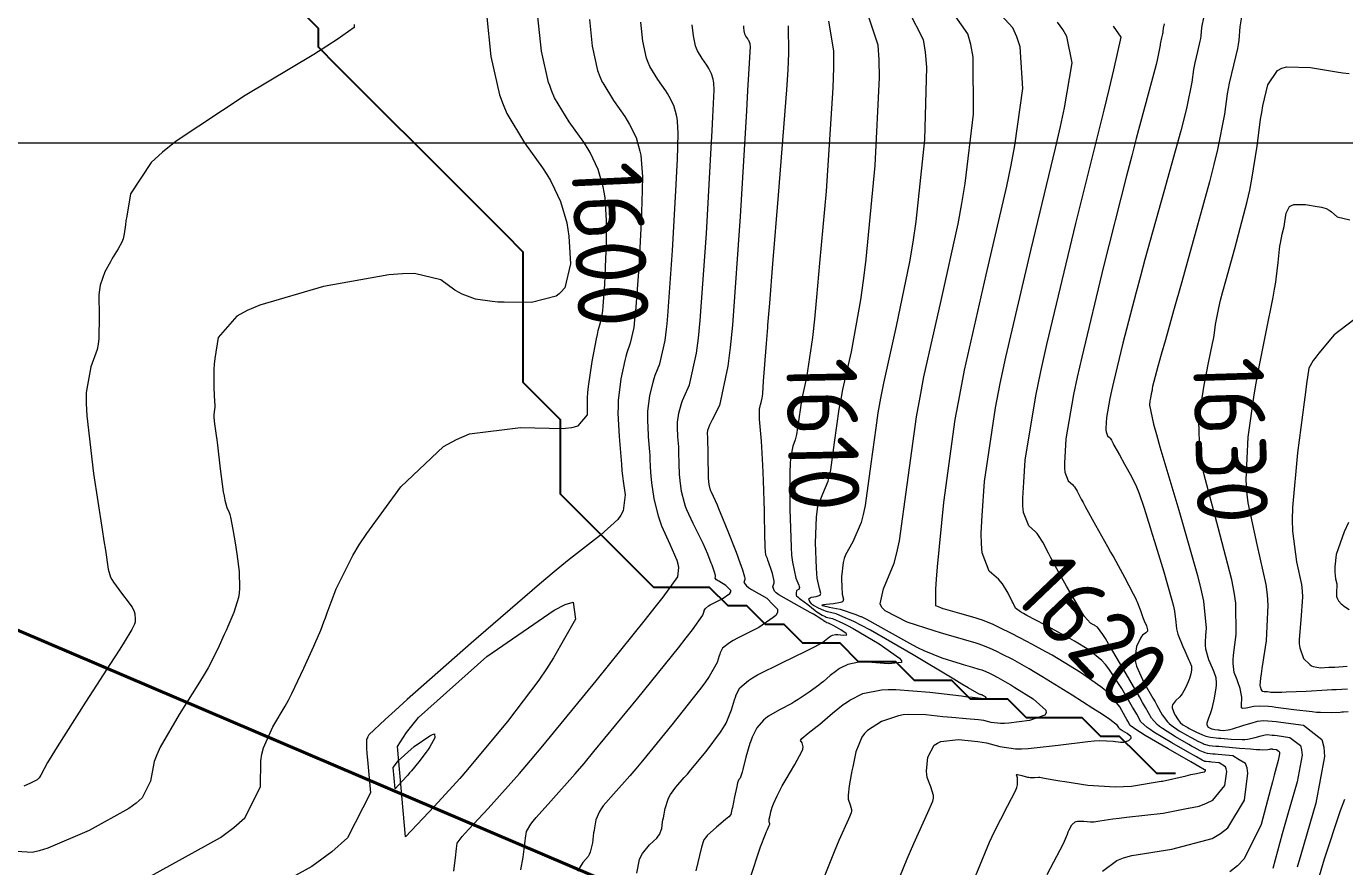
# Model space of a CAD drawing. Header units: millimetres. Extents: x 837475 to 838477, y 1189012 to 1191015.
# Drawn here: x 837680.4 to 837751.1, y 1190375 to 1190420.1 of the extents above; entities that cross this region are included whole.
import ezdxf

# ---------------------------------------------------------------- set-up
doc = ezdxf.new("R2010")
doc.units = ezdxf.units.MM
doc.header["$LTSCALE"] = 0.3
for name, color, linetype, lineweight in [('COORD', 253, 'Continuous', 20), ('CORREDORVIA', 94, 'Continuous', 40), ('DRENAJE', 5, 'Continuous', 25)]:
    doc.layers.add(name, color=color, linetype=linetype, lineweight=lineweight)
doc.layers.add('COTAS 10', color=7, linetype='Continuous', lineweight=9, true_color=0x6e3e2d)
doc.layers.add('COTAS INT', color=7, linetype='Continuous', lineweight=5, true_color=0x9fa19f)
doc.styles.get("Standard").update_dxf_attribs({"font": 'isocp2.shx', "bigfont": '@extfont2.shx'})

msp = doc.modelspace()

# ---------------------------------------------------------------- linework, layer by layer
at = {"layer": 'COORD'}
msp.add_line((837476.514, 1190413.872), (838476.514, 1190413.872), dxfattribs=at)
at = {"layer": 'CORREDORVIA'}
msp.add_lwpolyline([(837918.48, 1189883.493), (837925.042, 1189453.383), (837902.497, 1189217.712), (837593.191, 1189234.399), (837666.017, 1189670.117), (837623.316, 1189818.024), (837548.503, 1190011.455), (837506.88, 1190461.595), (837936.282, 1190278.252), (837938.054, 1190355.403), (837933.054, 1190517.446), (837913.685, 1190646.739), (837916.913, 1190801.892), (837910.676, 1191000.965), (838213.029, 1190992.912), (838237.174, 1190821.339), (838237.001, 1190602.875), (838240.031, 1190437.198), (838238.102, 1190145.726), (838184.199, 1189898.277), (837758.842, 1190109.914), (837918.48, 1189883.493)], dxfattribs=at)
at = {"layer": 'COTAS 10'}
for points in [[(837710.59, 1190420.5), (837710.737, 1190419.067), (837711.034, 1190417.768), (837711.151, 1190417.443), (837711.282, 1190417.133), (837711.308, 1190417.09), (837711.88, 1190416.141), (837712.489, 1190415.293), (837712.627, 1190415.075), (837712.752, 1190414.864), (837713.094, 1190414.162), (837713.303, 1190413.439), (837713.343, 1190413.215), (837713.376, 1190412.98), (837713.433, 1190412.048), (837713.408, 1190410.694), (837713.39, 1190410.194), (837713.366, 1190409.639), (837713.236, 1190407.183), (837713.067, 1190404.851), (837713.019, 1190404.374), (837712.97, 1190403.971), (837712.786, 1190403.127), (837712.594, 1190402.611), (837712.54, 1190402.415), (837712.486, 1190402.197), (837712.284, 1190401.215), (837712.144, 1190400.051), (837712.128, 1190399.717), (837712.122, 1190399.378), (837712.181, 1190398.111), (837712.28, 1190397.04), (837712.299, 1190396.824), (837712.314, 1190396.642), (837712.339, 1190396.278), (837712.367, 1190395.997), (837712.385, 1190395.868), (837712.407, 1190395.717), (837712.519, 1190394.986), (837712.402, 1190394.123), (837712.278, 1190393.888), (837712.114, 1190393.655), (837711.195, 1190392.83), (837709.414, 1190391.444), (837708.708, 1190390.858), (837707.909, 1190390.184), (837704.256, 1190387.021), (837700.823, 1190383.994), (837700.163, 1190383.407), (837699.63, 1190382.928), (837698.756, 1190382.106), (837698.707, 1190382.001), (837698.694, 1190381.974), (837698.68, 1190381.949), (837698.633, 1190381.87), (837698.637, 1190381.385), (837698.656, 1190381.105), (837698.683, 1190380.762), (837698.845, 1190378.994), (837697.62, 1190376.58), (837696.773, 1190375.829), (837695.706, 1190375.042), (837690.018, 1190371.901)], [(837723.422, 1190420.41), (837723.684, 1190418.815), (837723.685, 1190417.923), (837723.655, 1190416.835), (837723.289, 1190411.281), (837722.946, 1190407.426), (837722.782, 1190405.593), (837722.663, 1190404.421), (837722.554, 1190403.425), (837722.241, 1190401.281), (837722.021, 1190400.311), (837721.972, 1190400.055), (837721.928, 1190399.803), (837721.808, 1190398.939), (837721.708, 1190398.228), (837721.675, 1190398.075), (837721.641, 1190397.94), (837721.499, 1190397.606), (837721.38, 1190396.958), (837721.361, 1190396.625), (837721.346, 1190396.225), (837721.34, 1190394.222), (837721.41, 1190392.171), (837721.443, 1190391.74), (837721.482, 1190391.367), (837721.672, 1190390.517), (837721.834, 1190390.142), (837721.855, 1190390.069), (837721.866, 1190390.01), (837721.821, 1190389.911), (837721.732, 1190389.877), (837721.716, 1190389.86), (837721.703, 1190389.839), (837721.686, 1190389.734), (837721.691, 1190389.631), (837721.693, 1190389.611), (837721.694, 1190389.595), (837721.697, 1190389.568), (837721.791, 1190389.493), (837721.85, 1190389.447), (837721.923, 1190389.39), (837722.304, 1190389.093), (837722.711, 1190388.78), (837722.8, 1190388.714), (837722.879, 1190388.657), (837723.08, 1190388.522), (837723.245, 1190388.448), (837723.304, 1190388.429), (837723.365, 1190388.41), (837723.63, 1190388.347), (837724.196, 1190388.103), (837724.448, 1190387.97), (837724.742, 1190387.809), (837726.146, 1190386.993), (837727.239, 1190386.22), (837727.337, 1190386.086), (837727.345, 1190385.987), (837726.635, 1190385.919), (837725.515, 1190386.01), (837725.265, 1190386.012), (837725.041, 1190386.003), (837724.451, 1190385.884), (837724.051, 1190385.679), (837723.948, 1190385.615), (837723.848, 1190385.548), (837723.513, 1190385.282), (837723.149, 1190384.971), (837723.03, 1190384.877), (837722.904, 1190384.778), (837722.384, 1190384.39), (837721.793, 1190383.994), (837721.622, 1190383.891), (837721.448, 1190383.791), (837720.791, 1190383.452), (837720.194, 1190383.109), (837720.056, 1190383.006), (837719.931, 1190382.9), (837719.582, 1190382.489), (837719.328, 1190381.982), (837719.263, 1190381.816), (837719.201, 1190381.638), (837718.993, 1190380.902), (837718.828, 1190380.239), (837718.792, 1190380.106), (837718.76, 1190379.996), (837718.68, 1190379.786), (837718.634, 1190379.73), (837718.624, 1190379.717), (837718.614, 1190379.706), (837718.589, 1190379.677), (837718.545, 1190379.526), (837718.524, 1190379.438), (837718.5, 1190379.33), (837718.38, 1190378.773), (837718.263, 1190378.211), (837718.24, 1190378.1), (837718.222, 1190378.008), (837718.189, 1190377.836), (837718.066, 1190377.704), (837717.991, 1190377.637), (837717.897, 1190377.557), (837717.409, 1190377.156), (837716.916, 1190376.695), (837716.82, 1190376.577), (837716.741, 1190376.463), (837716.6, 1190376.084), (837716.302, 1190374.808)], [(837735.157, 1190374.614), (837736.026, 1190376.274), (837736.237, 1190376.782), (837736.287, 1190376.897), (837736.334, 1190377), (837736.478, 1190377.279), (837736.649, 1190377.432), (837736.714, 1190377.457), (837736.787, 1190377.474), (837737.113, 1190377.47), (837737.473, 1190377.44), (837737.568, 1190377.44), (837737.66, 1190377.444), (837737.973, 1190377.488), (837738.676, 1190377.592), (837739.013, 1190377.634), (837739.413, 1190377.681), (837741.371, 1190377.897), (837742.728, 1190378.164), (837742.729, 1190378.164), (837743.318, 1190378.279), (837743.71, 1190378.431), (837744.039, 1190378.602), (837744.693, 1190379.387), (837744.79, 1190380.13), (837744.766, 1190380.275), (837744.721, 1190380.394), (837744.378, 1190380.606), (837743.976, 1190380.64), (837743.894, 1190380.648), (837743.825, 1190380.654), (837743.683, 1190380.667), (837743.616, 1190380.683), (837743.595, 1190380.691), (837743.572, 1190380.7), (837743.477, 1190380.744), (837743.164, 1190380.919), (837743.003, 1190381.01), (837742.809, 1190381.12), (837741.841, 1190381.673), (837740.87, 1190382.257), (837740.675, 1190382.386), (837740.511, 1190382.502), (837740.186, 1190382.804), (837739.957, 1190383.208), (837739.854, 1190383.388), (837739.733, 1190383.597), (837739.157, 1190384.598), (837738.468, 1190385.643), (837738.277, 1190385.879), (837738.087, 1190386.093), (837737.398, 1190386.673), (837736.615, 1190387.138), (837736.364, 1190387.28), (837736.1, 1190387.426), (837735.023, 1190388.001), (837734.07, 1190388.51), (837733.884, 1190388.617), (837733.73, 1190388.707), (837733.455, 1190388.909), (837733.361, 1190389.092), (837733.322, 1190389.172), (837733.278, 1190389.265), (837733.069, 1190389.704), (837732.764, 1190390.203), (837732.658, 1190390.333), (837732.542, 1190390.461), (837732.048, 1190390.893), (837731.671, 1190391.881), (837731.629, 1190392.359), (837731.615, 1190392.925), (837731.675, 1190393.878), (837731.789, 1190395.708), (837732.387, 1190399.664), (837732.639, 1190400.969), (837732.929, 1190402.366), (837734.288, 1190408.168), (837735.601, 1190413.593), (837735.862, 1190414.752), (837736.079, 1190415.762), (837736.489, 1190418.168), (837736.208, 1190419.582), (837735.988, 1190419.967), (837735.708, 1190420.348)], [(837751.297, 1190383.337), (837751.057, 1190383.324), (837750.968, 1190383.319), (837750.869, 1190383.313), (837750.432, 1190383.29), (837749.814, 1190383.298), (837749.6, 1190383.313), (837749.369, 1190383.334), (837748.382, 1190383.455), (837747.429, 1190383.579), (837747.219, 1190383.602), (837747.032, 1190383.62), (837746.552, 1190383.644), (837746.241, 1190383.621), (837746.161, 1190383.61), (837746.083, 1190383.596), (837745.824, 1190383.529), (837745.64, 1190383.514), (837745.61, 1190383.533), (837745.588, 1190383.562), (837745.583, 1190383.752), (837745.604, 1190384.035), (837745.597, 1190384.123), (837745.586, 1190384.215), (837745.504, 1190384.584), (837745.386, 1190384.957), (837745.352, 1190385.053), (837745.319, 1190385.145), (837745.195, 1190385.448), (837745.134, 1190385.932), (837745.14, 1190386.137), (837745.157, 1190386.374), (837745.3, 1190387.487), (837745.277, 1190389.169), (837745.188, 1190389.765), (837745.065, 1190390.417), (837744.323, 1190393.239), (837743.572, 1190396.053), (837743.442, 1190396.7), (837743.347, 1190397.29), (837743.286, 1190398.941), (837743.466, 1190400.198), (837743.522, 1190400.539), (837743.581, 1190400.876), (837743.818, 1190402.07), (837744.029, 1190403.1), (837744.071, 1190403.333), (837744.107, 1190403.545), (837744.181, 1190404.126), (837744.358, 1190405.017), (837744.459, 1190405.425), (837744.583, 1190405.902), (837744.742, 1190406.479), (837745.218, 1190408.209), (837745.879, 1190410.731), (837746.019, 1190411.346), (837746.14, 1190411.923), (837746.422, 1190413.704), (837746.606, 1190415.145), (837746.665, 1190415.509), (837746.728, 1190415.857), (837746.986, 1190416.986), (837747.509, 1190417.756), (837747.74, 1190417.877), (837748.007, 1190417.959), (837749.281, 1190417.923), (837750.68, 1190417.681), (837751.026, 1190417.634), (837751.355, 1190417.594)], [(837700.718, 1190376.623), (837700.295, 1190381.481), (837700.779, 1190382.231), (837701.424, 1190383.028), (837705.097, 1190386.308), (837708.699, 1190388.8), (837709.3, 1190389.101), (837709.728, 1190389.234), (837709.84, 1190388.308), (837708.668, 1190386.236), (837708.286, 1190385.645), (837707.879, 1190385.048), (837706.202, 1190382.83), (837704.482, 1190380.755), (837704.048, 1190380.247), (837703.632, 1190379.768), (837702.285, 1190378.281), (837700.718, 1190376.623)], [(837749.268, 1190372.844), (837750.039, 1190375.448), (837750.898, 1190378.053), (837751.126, 1190378.649)]]:
    msp.add_lwpolyline(points, dxfattribs=at)
at = {"layer": 'COTAS INT'}
for points in [[(837727.249, 1190374.491), (837727.649, 1190375.458), (837727.993, 1190376.271), (837728.759, 1190377.933), (837729.023, 1190378.55), (837729.05, 1190378.704), (837729.056, 1190378.851), (837728.913, 1190379.319), (837728.722, 1190379.818), (837728.698, 1190379.983), (837728.687, 1190380.16), (837728.755, 1190380.9), (837729.099, 1190381.543), (837729.262, 1190381.659), (837729.455, 1190381.749), (837730.396, 1190381.851), (837731.426, 1190381.749), (837731.674, 1190381.711), (837731.906, 1190381.669), (837732.61, 1190381.479), (837733.456, 1190381.357), (837733.778, 1190381.358), (837734.137, 1190381.374), (837735.752, 1190381.554), (837737.335, 1190381.756), (837737.675, 1190381.785), (837737.972, 1190381.803), (837738.69, 1190381.772), (837739.087, 1190381.71), (837739.182, 1190381.71), (837739.271, 1190381.716), (837739.323, 1190381.732), (837739.538, 1190381.796), (837739.659, 1190381.931), (837739.657, 1190381.972), (837739.638, 1190382.014), (837739.441, 1190382.176), (837739.197, 1190382.319), (837739.149, 1190382.348), (837739.11, 1190382.373), (837739.042, 1190382.424), (837739.018, 1190382.465), (837739.007, 1190382.484), (837738.995, 1190382.505), (837738.935, 1190382.609), (837738.517, 1190382.934), (837738.278, 1190383.095), (837737.986, 1190383.288), (837737.61, 1190383.527), (837736.487, 1190384.24), (837734.875, 1190385.235), (837734.512, 1190385.453), (837734.185, 1190385.647), (837733.304, 1190386.144), (837732.721, 1190386.443), (837732.451, 1190386.578), (837732.059, 1190386.764), (837731.645, 1190386.925), (837731.501, 1190386.973), (837731.344, 1190387.023), (837730.669, 1190387.215), (837729.742, 1190387.483), (837729.427, 1190387.581), (837729.085, 1190387.688), (837727.637, 1190388.159), (837726.461, 1190388.758), (837726.29, 1190388.946), (837726.186, 1190389.143), (837726.373, 1190389.936), (837726.947, 1190391.312), (837727.089, 1190391.877), (837727.222, 1190392.522), (837727.641, 1190395.514), (837728.145, 1190399.17), (837728.333, 1190400.232), (837728.542, 1190401.316), (837729.469, 1190405.413), (837730.383, 1190409.526), (837730.583, 1190410.62), (837730.76, 1190411.694), (837731.209, 1190415.413), (837731.187, 1190418.483), (837731.067, 1190419.149), (837730.898, 1190419.735), (837729.878, 1190421.183)], [(837730.677, 1190373), (837731.804, 1190375.74), (837732.068, 1190376.346), (837732.312, 1190376.885), (837733.019, 1190378.28), (837733.45, 1190379.098), (837733.52, 1190379.273), (837733.568, 1190379.426), (837733.563, 1190379.795), (837733.509, 1190379.952), (837733.527, 1190379.971), (837733.559, 1190379.981), (837733.791, 1190379.929), (837734.093, 1190379.84), (837734.168, 1190379.825), (837734.24, 1190379.816), (837734.47, 1190379.817), (837734.692, 1190379.828), (837734.759, 1190379.825), (837734.828, 1190379.818), (837735.096, 1190379.769), (837735.611, 1190379.672), (837735.835, 1190379.635), (837736.095, 1190379.594), (837737.33, 1190379.41), (837738.828, 1190379.312), (837739.253, 1190379.325), (837739.683, 1190379.356), (837741.277, 1190379.612), (837741.334, 1190379.625), (837742.605, 1190379.912), (837742.868, 1190379.97), (837743.085, 1190380.018), (837743.494, 1190380.1), (837743.587, 1190380.118), (837743.605, 1190380.125), (837743.621, 1190380.133), (837743.652, 1190380.171), (837743.657, 1190380.206), (837743.656, 1190380.213), (837743.653, 1190380.219), (837743.637, 1190380.229), (837743.618, 1190380.23), (837743.614, 1190380.231), (837743.611, 1190380.231), (837743.604, 1190380.232), (837743.601, 1190380.233), (837743.599, 1190380.233), (837743.594, 1190380.235), (837743.292, 1190380.408), (837742.869, 1190380.65), (837741.642, 1190381.352), (837740.404, 1190382.076), (837740.162, 1190382.224), (837739.964, 1190382.349), (837739.614, 1190382.614), (837739.487, 1190382.837), (837739.43, 1190382.936), (837739.364, 1190383.051), (837739.046, 1190383.604), (837738.492, 1190384.288), (837738.278, 1190384.487), (837738.036, 1190384.69), (837736.942, 1190385.457), (837735.736, 1190386.191), (837735.423, 1190386.375), (837735.12, 1190386.549), (837734.3, 1190386.997), (837734.102, 1190387.104), (837733.237, 1190387.548), (837733.03, 1190387.652), (837732.836, 1190387.748), (837732.256, 1190388.024), (837731.686, 1190388.251), (837731.499, 1190388.315), (837731.299, 1190388.38), (837730.473, 1190388.618), (837729.722, 1190388.829), (837729.569, 1190388.876), (837729.44, 1190388.919), (837729.175, 1190389.031), (837729.175, 1190389.929), (837729.213, 1190390.467), (837729.268, 1190391.129), (837729.606, 1190394.567), (837730.226, 1190399.03), (837730.459, 1190400.339), (837730.718, 1190401.681), (837731.878, 1190406.791), (837732.992, 1190411.56), (837733.222, 1190412.686), (837733.419, 1190413.728), (837733.849, 1190416.791), (837733.697, 1190419.033), (837733.528, 1190419.558), (837733.303, 1190420.041), (837732.03, 1190421.441)], [(837705.071, 1190420.793), (837705.303, 1190418.52), (837705.776, 1190416.458), (837705.961, 1190415.943), (837706.169, 1190415.452), (837707.118, 1190413.877), (837708.083, 1190412.533), (837708.302, 1190412.187), (837708.501, 1190411.852), (837708.717, 1190411.411), (837709.044, 1190410.738), (837709.374, 1190409.59), (837709.439, 1190409.235), (837709.491, 1190408.863), (837709.582, 1190407.384), (837709.27, 1190406.102), (837709.068, 1190405.855), (837708.976, 1190405.782), (837708.816, 1190405.654), (837707.488, 1190405.315), (837706.021, 1190405.32), (837705.681, 1190405.335), (837705.37, 1190405.357), (837704.483, 1190405.486), (837703.773, 1190405.749), (837703.572, 1190405.855), (837703.371, 1190405.976), (837702.629, 1190406.533), (837701.205, 1190406.872), (837700.572, 1190406.855), (837699.836, 1190406.791), (837696.319, 1190406.16), (837692.902, 1190405.168), (837692.23, 1190404.876), (837691.676, 1190404.577), (837690.665, 1190403.436), (837690.487, 1190402.297), (837690.458, 1190402.001), (837690.439, 1190401.712), (837690.444, 1190400.734), (837690.485, 1190399.971), (837690.489, 1190399.817), (837690.489, 1190399.689), (837690.462, 1190399.433), (837690.434, 1190399.279), (837690.434, 1190399.215), (837690.438, 1190399.141), (837690.479, 1190398.797), (837690.564, 1190398.179), (837690.595, 1190397.932), (837690.63, 1190397.654), (837690.785, 1190396.376), (837690.949, 1190395.152), (837690.989, 1190394.907), (837691.027, 1190394.703), (837691.146, 1190394.307), (837691.259, 1190394.046), (837691.293, 1190393.929), (837691.329, 1190393.791), (837691.467, 1190393.127), (837691.606, 1190392.3), (837691.642, 1190392.059), (837691.677, 1190391.813), (837691.794, 1190390.88), (837691.818, 1190389.953), (837691.795, 1190389.712), (837691.759, 1190389.476), (837691.518, 1190388.678), (837691.188, 1190387.916), (837691.096, 1190387.704), (837691.002, 1190387.491), (837690.66, 1190386.716), (837690.132, 1190385.702), (837689.92, 1190385.338), (837689.681, 1190384.938), (837688.583, 1190383.193), (837687.568, 1190381.441), (837687.381, 1190381.037), (837687.235, 1190380.667), (837687.048, 1190379.624), (837686.59, 1190378.721), (837686.274, 1190378.44), (837685.874, 1190378.145), (837683.747, 1190376.971), (837681.531, 1190376.029), (837681.076, 1190375.881), (837680.69, 1190375.783), (837679.87, 1190375.837)], [(837686.882, 1190374.436), (837690.79, 1190376.594), (837691.523, 1190377.134), (837692.105, 1190377.65), (837692.946, 1190379.309), (837692.959, 1190380.714), (837693.019, 1190381.071), (837693.103, 1190381.413), (837693.608, 1190382.531), (837694.267, 1190383.638), (837694.448, 1190383.973), (837694.628, 1190384.321), (837695.271, 1190385.679), (837695.799, 1190386.869), (837695.906, 1190387.111), (837695.995, 1190387.314), (837696.179, 1190387.731), (837696.35, 1190388.171), (837696.432, 1190388.39), (837696.53, 1190388.65), (837697.009, 1190389.936), (837697.892, 1190391.726), (837698.245, 1190392.303), (837698.645, 1190392.916), (837700.481, 1190395.422), (837702.768, 1190397.575), (837703.453, 1190397.964), (837704.16, 1190398.263), (837706.901, 1190398.596), (837709.207, 1190398.547), (837709.308, 1190398.561), (837709.641, 1190398.604), (837709.986, 1190398.693), (837710.491, 1190399.271), (837710.484, 1190400.185), (837710.505, 1190400.485), (837710.536, 1190400.807), (837710.735, 1190402.138), (837710.966, 1190403.353), (837711.018, 1190403.6), (837711.065, 1190403.809), (837711.193, 1190404.243), (837711.285, 1190404.666), (837711.309, 1190404.867), (837711.334, 1190405.105), (837711.418, 1190406.272), (837711.481, 1190407.655), (837711.493, 1190408.03), (837711.501, 1190408.402), (837711.508, 1190409.716), (837711.434, 1190410.922), (837711.391, 1190411.225), (837711.338, 1190411.514), (837711.069, 1190412.45), (837710.626, 1190413.358), (837710.465, 1190413.631), (837710.286, 1190413.913), (837709.499, 1190415.009), (837708.726, 1190416.292), (837708.556, 1190416.693), (837708.462, 1190416.957), (837708.405, 1190417.113), (837708.02, 1190418.794), (837707.83, 1190420.647)], [(837703.312, 1190374.782), (837703.419, 1190375.673), (837703.441, 1190375.852), (837703.46, 1190376.002), (837703.502, 1190376.296), (837703.771, 1190376.645), (837703.932, 1190376.828), (837704.132, 1190377.049), (837705.167, 1190378.16), (837706.835, 1190380.033), (837707.432, 1190380.735), (837708.089, 1190381.516), (837710.954, 1190384.999), (837713.604, 1190388.289), (837714.125, 1190388.949), (837714.555, 1190389.501), (837715.342, 1190390.587), (837715.393, 1190391.082), (837715.358, 1190391.261), (837715.302, 1190391.458), (837714.925, 1190392.323), (837714.481, 1190393.3), (837714.384, 1190393.568), (837714.297, 1190393.836), (837714.073, 1190394.794), (837713.95, 1190395.632), (837713.926, 1190395.822), (837713.907, 1190395.996), (837713.875, 1190396.474), (837713.856, 1190396.944), (837713.845, 1190397.113), (837713.831, 1190397.298), (837713.761, 1190398.105), (837713.758, 1190398.184), (837713.719, 1190398.997), (837713.724, 1190399.236), (837713.735, 1190399.471), (837713.834, 1190400.292), (837714.005, 1190401.04), (837714.062, 1190401.23), (837714.123, 1190401.413), (837714.379, 1190402.01), (837714.654, 1190403.277), (837714.728, 1190403.882), (837714.756, 1190404.155), (837714.801, 1190404.596), (837715.054, 1190408.095), (837715.25, 1190411.624), (837715.287, 1190412.358), (837715.316, 1190412.987), (837715.359, 1190414.38), (837715.319, 1190415.039), (837715.295, 1190415.204), (837715.267, 1190415.363), (837715.119, 1190415.874), (837714.877, 1190416.37), (837714.789, 1190416.519), (837714.691, 1190416.674), (837714.261, 1190417.272), (837713.839, 1190417.974), (837713.746, 1190418.193), (837713.664, 1190418.422), (837713.453, 1190419.341), (837713.349, 1190420.353)], [(837719.221, 1190374.413), (837719.769, 1190376.101), (837720.041, 1190376.776), (837720.096, 1190376.911), (837720.143, 1190377.023), (837720.24, 1190377.24), (837720.267, 1190377.303), (837720.27, 1190377.319), (837720.27, 1190377.334), (837720.256, 1190377.383), (837720.237, 1190377.438), (837720.235, 1190377.458), (837720.234, 1190377.479), (837720.244, 1190377.572), (837720.268, 1190377.696), (837720.276, 1190377.737), (837720.285, 1190377.781), (837720.323, 1190377.966), (837720.401, 1190378.221), (837720.435, 1190378.31), (837720.474, 1190378.407), (837720.662, 1190378.824), (837720.943, 1190379.368), (837721.041, 1190379.545), (837721.148, 1190379.733), (837721.61, 1190380.509), (837721.985, 1190381.206), (837722.039, 1190381.345), (837722.07, 1190381.46), (837722.001, 1190381.678), (837721.922, 1190381.797), (837721.948, 1190381.849), (837721.994, 1190381.909), (837722.333, 1190382.197), (837722.82, 1190382.57), (837722.96, 1190382.684), (837723.102, 1190382.802), (837723.633, 1190383.269), (837724.215, 1190383.731), (837724.389, 1190383.847), (837724.568, 1190383.958), (837725.263, 1190384.315), (837726.259, 1190384.525), (837726.629, 1190384.543), (837727.04, 1190384.544), (837728.861, 1190384.4), (837730.55, 1190384.193), (837730.876, 1190384.153), (837731.142, 1190384.121), (837731.592, 1190384.068), (837731.637, 1190384.064), (837731.648, 1190384.062), (837731.657, 1190384.06), (837731.685, 1190384.053), (837731.72, 1190384.05), (837731.735, 1190384.05), (837731.751, 1190384.051), (837731.829, 1190384.061), (837731.886, 1190384.081), (837731.89, 1190384.09), (837731.889, 1190384.099), (837731.842, 1190384.142), (837731.773, 1190384.185), (837731.758, 1190384.194), (837731.744, 1190384.202), (837731.71, 1190384.222), (837731.689, 1190384.233), (837731.684, 1190384.235), (837731.679, 1190384.238), (837731.665, 1190384.244), (837731.645, 1190384.252), (837731.639, 1190384.254), (837731.615, 1190384.261), (837731.58, 1190384.271), (837731.569, 1190384.274), (837731.556, 1190384.278), (837731.501, 1190384.296), (837730.92, 1190384.63), (837730.576, 1190384.833), (837730.152, 1190385.085), (837727.958, 1190386.392), (837725.676, 1190387.717), (837725.196, 1190387.978), (837724.782, 1190388.194), (837724.189, 1190388.446), (837723.836, 1190388.595), (837723.376, 1190388.705), (837723.268, 1190388.738), (837723.168, 1190388.771), (837722.88, 1190388.9), (837722.689, 1190389.011), (837722.652, 1190389.034), (837722.62, 1190389.052), (837722.56, 1190389.09), (837722.533, 1190389.118), (837722.523, 1190389.13), (837722.511, 1190389.144), (837722.457, 1190389.213), (837722.407, 1190389.292), (837722.397, 1190389.312), (837722.389, 1190389.332), (837722.374, 1190389.401), (837722.431, 1190389.459), (837722.467, 1190389.473), (837722.513, 1190389.486), (837722.755, 1190389.522), (837722.967, 1190389.605), (837722.995, 1190389.648), (837723.009, 1190389.698), (837722.946, 1190389.951), (837722.82, 1190390.515), (837722.794, 1190390.762), (837722.772, 1190391.048), (837722.726, 1190392.407), (837722.773, 1190393.793), (837722.81, 1190394.095), (837722.856, 1190394.362), (837723.111, 1190395.032), (837723.405, 1190395.724), (837723.477, 1190396.004), (837723.544, 1190396.324), (837723.752, 1190397.797), (837724, 1190399.592), (837724.092, 1190400.114), (837724.195, 1190400.646), (837724.65, 1190402.658), (837725.164, 1190405.458), (837725.303, 1190406.488), (837725.423, 1190407.472), (837725.441, 1190407.627), (837725.929, 1190412.658), (837726.166, 1190417.385), (837726.146, 1190418.331), (837726.089, 1190419.121), (837725.574, 1190420.667)], [(837727.726, 1190420.925), (837728.494, 1190419.428), (837728.606, 1190418.74), (837728.676, 1190417.934), (837728.569, 1190414.036), (837728.1, 1190409.661), (837727.943, 1190408.554), (837727.773, 1190407.492), (837727.06, 1190404.036), (837726.368, 1190400.981), (837726.213, 1190400.173), (837726.073, 1190399.381), (837725.963, 1190398.578), (837725.697, 1190396.656), (837725.38, 1190394.419), (837725.278, 1190393.934), (837725.169, 1190393.508), (837724.723, 1190392.458), (837724.332, 1190391.765), (837724.259, 1190391.565), (837724.2, 1190391.361), (837724.112, 1190390.592), (837724.135, 1190389.924), (837724.146, 1190389.784), (837724.158, 1190389.663), (837724.22, 1190389.386), (837724.184, 1190389.255), (837724.135, 1190389.226), (837724.069, 1190389.2), (837723.689, 1190389.133), (837723.294, 1190389.094), (837723.219, 1190389.087), (837723.158, 1190389.08), (837723.062, 1190389.068), (837723.063, 1190389.065), (837723.063, 1190389.064), (837723.064, 1190389.062), (837723.067, 1190389.058), (837723.074, 1190389.051), (837723.077, 1190389.05), (837723.088, 1190389.043), (837723.242, 1190389.008), (837723.335, 1190388.988), (837723.449, 1190388.965), (837724.042, 1190388.844), (837724.894, 1190388.569), (837725.137, 1190388.464), (837725.172, 1190388.448), (837725.467, 1190388.307), (837726.682, 1190387.638), (837727.926, 1190386.94), (837728.24, 1190386.782), (837728.54, 1190386.639), (837729.511, 1190386.247), (837730.299, 1190385.99), (837730.483, 1190385.932), (837730.653, 1190385.88), (837731.142, 1190385.738), (837731.491, 1190385.638), (837731.573, 1190385.613), (837731.648, 1190385.588), (837731.862, 1190385.504), (837732.065, 1190385.408), (837732.132, 1190385.374), (837732.205, 1190385.338), (837732.507, 1190385.183), (837733.002, 1190384.902), (837733.196, 1190384.786), (837733.414, 1190384.654), (837734.407, 1190384.04), (837735.079, 1190383.421), (837735.095, 1190383.287), (837735.037, 1190383.168), (837734.212, 1190382.87), (837733.1, 1190382.736), (837732.862, 1190382.72), (837732.653, 1190382.713), (837732.147, 1190382.766), (837731.754, 1190382.866), (837731.616, 1190382.89), (837731.465, 1190382.911), (837730.814, 1190382.971), (837730.034, 1190383.032), (837729.802, 1190383.054), (837729.563, 1190383.078), (837728.641, 1190383.183), (837727.687, 1190383.201), (837727.428, 1190383.171), (837727.172, 1190383.125), (837726.264, 1190382.83), (837725.51, 1190382.34), (837725.35, 1190382.171), (837725.211, 1190381.987), (837724.889, 1190381.202), (837724.722, 1190380.384), (837724.681, 1190380.18), (837724.642, 1190379.985), (837724.523, 1190379.363), (837724.469, 1190378.867), (837724.472, 1190378.752), (837724.483, 1190378.647), (837724.584, 1190378.351), (837724.663, 1190378.093), (837724.66, 1190378.012), (837724.645, 1190377.927), (837724.499, 1190377.587), (837723.981, 1190376.43), (837723.732, 1190375.83), (837723.436, 1190375.109), (837721.984, 1190371.496)], [(837741.426, 1190420.271), (837741.38, 1190420.028), (837741.364, 1190419.845), (837741.355, 1190419.789), (837741.344, 1190419.732), (837741.292, 1190419.51), (837741.234, 1190419.266), (837741.221, 1190419.195), (837741.208, 1190419.123), (837741.172, 1190418.851), (837741.062, 1190418.317), (837741.003, 1190418.08), (837740.931, 1190417.805), (837740.568, 1190416.488), (837739.932, 1190414.116), (837739.688, 1190413.176), (837739.415, 1190412.112), (837738.184, 1190407.243), (837737.007, 1190402.373), (837736.769, 1190401.308), (837736.568, 1190400.367), (837736.157, 1190397.991), (837736.075, 1190396.688), (837736.082, 1190396.423), (837736.101, 1190396.2), (837736.278, 1190395.737), (837736.509, 1190395.535), (837736.563, 1190395.475), (837736.613, 1190395.414), (837736.756, 1190395.18), (837736.977, 1190394.754), (837737.077, 1190394.571), (837737.192, 1190394.361), (837737.746, 1190393.367), (837738.386, 1190392.222), (837738.556, 1190391.916), (837738.723, 1190391.616), (837739.299, 1190390.57), (837739.771, 1190389.678), (837739.872, 1190389.473), (837739.928, 1190389.356), (837739.959, 1190389.288), (837740.169, 1190388.771), (837740.292, 1190388.405), (837740.326, 1190388.313), (837740.359, 1190388.226), (837740.478, 1190387.947), (837740.544, 1190387.74), (837740.544, 1190387.698), (837740.535, 1190387.662), (837740.439, 1190387.588), (837740.273, 1190387.455), (837740.221, 1190387.381), (837740.166, 1190387.292), (837739.946, 1190386.84), (837739.862, 1190386.207), (837739.893, 1190386.004), (837739.948, 1190385.789), (837740.344, 1190384.914), (837740.829, 1190384.068), (837740.941, 1190383.873), (837741.043, 1190383.693), (837741.33, 1190383.184), (837741.605, 1190382.807), (837741.7, 1190382.711), (837741.802, 1190382.619), (837742.239, 1190382.315), (837742.69, 1190382.061), (837742.802, 1190381.999), (837742.908, 1190381.94), (837743.244, 1190381.761), (837743.517, 1190381.633), (837743.584, 1190381.607), (837743.647, 1190381.585), (837743.842, 1190381.538), (837744.195, 1190381.504), (837744.357, 1190381.489), (837744.548, 1190381.472), (837745.47, 1190381.393), (837746.067, 1190381.348), (837746.377, 1190381.324), (837746.558, 1190381.313), (837746.708, 1190381.306), (837746.997, 1190381.312), (837747.076, 1190381.337), (837747.094, 1190381.342), (837747.11, 1190381.345), (837747.154, 1190381.352), (837747.22, 1190381.347), (837747.251, 1190381.344), (837747.286, 1190381.339), (837747.458, 1190381.316), (837747.598, 1190381.207), (837747.613, 1190381.149), (837747.619, 1190381.078), (837747.554, 1190380.722), (837747.334, 1190379.932), (837747.242, 1190379.588), (837747.136, 1190379.189), (837746.639, 1190377.297), (837745.732, 1190375.444), (837745.367, 1190375.07), (837744.954, 1190374.756)], [(837743.555, 1190420.676), (837743.44, 1190420.07), (837743.399, 1190419.612), (837743.377, 1190419.475), (837743.351, 1190419.332), (837743.22, 1190418.778), (837743.077, 1190418.17), (837743.043, 1190417.994), (837743.012, 1190417.814), (837742.922, 1190417.135), (837742.647, 1190415.805), (837742.499, 1190415.215), (837742.32, 1190414.529), (837741.415, 1190411.247), (837740.403, 1190407.623), (837740.158, 1190406.721), (837739.927, 1190405.863), (837739.216, 1190403.128), (837738.708, 1190401.025), (837738.605, 1190400.565), (837738.518, 1190400.158), (837738.34, 1190399.133), (837738.305, 1190398.57), (837738.308, 1190398.455), (837738.316, 1190398.359), (837738.393, 1190398.159), (837738.493, 1190398.072), (837738.516, 1190398.046), (837738.537, 1190398.02), (837738.599, 1190397.919), (837738.695, 1190397.735), (837738.738, 1190397.656), (837738.787, 1190397.565), (837739.027, 1190397.136), (837739.303, 1190396.641), (837739.376, 1190396.509), (837739.448, 1190396.379), (837739.697, 1190395.928), (837739.943, 1190395.408), (837740.014, 1190395.236), (837740.085, 1190395.05), (837740.35, 1190394.276), (837740.677, 1190393.23), (837740.787, 1190392.873), (837740.906, 1190392.487), (837741.408, 1190390.85), (837741.848, 1190389.325), (837741.928, 1190389.01), (837741.99, 1190388.741), (837742.064, 1190388.159), (837742.093, 1190387.789), (837742.128, 1190387.654), (837742.173, 1190387.506), (837742.432, 1190386.855), (837742.537, 1190386.622), (837742.705, 1190386.241), (837742.759, 1190386.116), (837742.804, 1190386.011), (837742.891, 1190385.793), (837742.902, 1190385.675), (837742.901, 1190385.632), (837742.896, 1190385.585), (837742.862, 1190385.38), (837742.789, 1190385.122), (837742.76, 1190385.042), (837742.727, 1190384.958), (837742.578, 1190384.624), (837742.389, 1190384.3), (837742.331, 1190384.222), (837742.272, 1190384.15), (837742.038, 1190383.933), (837741.879, 1190383.713), (837741.867, 1190383.639), (837741.868, 1190383.559), (837741.988, 1190383.221), (837742.184, 1190382.903), (837742.234, 1190382.835), (837742.281, 1190382.776), (837742.437, 1190382.637), (837742.63, 1190382.531), (837742.701, 1190382.493), (837742.78, 1190382.451), (837743.127, 1190382.27), (837743.49, 1190382.1), (837743.579, 1190382.065), (837743.663, 1190382.036), (837743.921, 1190381.974), (837744.229, 1190381.942), (837744.343, 1190381.931), (837744.47, 1190381.919), (837745.034, 1190381.87), (837745.624, 1190381.85), (837745.768, 1190381.857), (837745.904, 1190381.869), (837746.322, 1190381.956), (837746.64, 1190382.055), (837746.712, 1190382.074), (837746.777, 1190382.089), (837746.85, 1190382.101), (837746.953, 1190382.116), (837747.221, 1190382.096), (837747.343, 1190382.082), (837747.487, 1190382.064), (837748.18, 1190381.97), (837748.743, 1190381.532), (837748.806, 1190381.297), (837748.827, 1190381.013), (837748.566, 1190379.577), (837748.047, 1190377.796), (837747.905, 1190377.294), (837747.765, 1190376.789), (837747.268, 1190374.934)], [(837745.634, 1190420.956), (837745.499, 1190420.112), (837745.434, 1190419.38), (837745.399, 1190419.16), (837745.358, 1190418.933), (837745.148, 1190418.047), (837744.919, 1190417.074), (837744.865, 1190416.792), (837744.816, 1190416.505), (837744.672, 1190415.419), (837744.294, 1190413.514), (837744.097, 1190412.71), (837743.86, 1190411.786), (837742.67, 1190407.447), (837742.377, 1190406.409), (837741.938, 1190404.854), (837741.502, 1190403.311), (837741.278, 1190402.514), (837741.098, 1190401.869), (837740.809, 1190400.799), (837740.795, 1190400.686), (837740.788, 1190400.645), (837740.78, 1190400.6), (837740.739, 1190400.401), (837740.693, 1190400.17), (837740.671, 1190400.038), (837740.636, 1190399.795), (837740.86, 1190398.781), (837741.012, 1190398.229), (837741.203, 1190397.559), (837742.22, 1190394.16), (837742.257, 1190394.033), (837743.217, 1190390.654), (837743.397, 1190389.916), (837743.534, 1190389.28), (837743.682, 1190387.823), (837743.653, 1190387.439), (837743.625, 1190387.081), (837743.634, 1190386.896), (837743.654, 1190386.719), (837743.813, 1190386.152), (837744.012, 1190385.693), (837744.056, 1190385.584), (837744.095, 1190385.484), (837744.197, 1190385.188), (837744.229, 1190384.87), (837744.228, 1190384.848), (837744.223, 1190384.755), (837744.212, 1190384.629), (837744.121, 1190384.075), (837743.991, 1190383.521), (837743.956, 1190383.394), (837743.921, 1190383.278), (837743.798, 1190382.953), (837743.724, 1190382.736), (837743.721, 1190382.687), (837743.724, 1190382.642), (837743.799, 1190382.525), (837743.929, 1190382.452), (837743.967, 1190382.436), (837744.006, 1190382.423), (837744.157, 1190382.391), (837744.321, 1190382.373), (837744.368, 1190382.368), (837744.416, 1190382.363), (837744.597, 1190382.347), (837744.871, 1190382.376), (837744.978, 1190382.4), (837745.099, 1190382.431), (837745.647, 1190382.6), (837746.204, 1190382.773), (837746.207, 1190382.774), (837746.33, 1190382.806), (837746.443, 1190382.833), (837746.753, 1190382.88), (837747.222, 1190382.844), (837747.436, 1190382.82), (837747.688, 1190382.789), (837748.901, 1190382.625), (837749.889, 1190381.857), (837749.998, 1190381.445), (837750.036, 1190380.948), (837749.578, 1190378.432), (837748.759, 1190375.66), (837748.569, 1190375.001)], [(837697.97, 1190420.231), (837697.967, 1190420.07), (837697.064, 1190419.416), (837696.5, 1190419.059), (837695.798, 1190418.625), (837692.129, 1190416.421), (837688.412, 1190413.968), (837687.68, 1190413.377), (837687.078, 1190412.824), (837685.978, 1190411.145), (837685.769, 1190409.946), (837685.728, 1190409.696), (837685.694, 1190409.481), (837685.631, 1190409), (837685.572, 1190408.723), (837685.54, 1190408.636), (837685.501, 1190408.546), (837685.304, 1190408.184), (837685.047, 1190407.76), (837684.971, 1190407.629), (837684.891, 1190407.493), (837684.585, 1190406.956), (837684.344, 1190406.242), (837684.305, 1190405.994), (837684.279, 1190405.725), (837684.287, 1190404.572), (837684.272, 1190403.37), (837684.231, 1190403.068), (837684.174, 1190402.781), (837683.835, 1190401.858), (837683.589, 1190400.473), (837683.59, 1190399.895), (837683.622, 1190399.231), (837683.989, 1190396.131), (837684.452, 1190393.122), (837684.544, 1190392.515), (837684.62, 1190392.008), (837684.766, 1190390.995), (837684.903, 1190390.573), (837684.974, 1190390.437), (837685.059, 1190390.293), (837685.483, 1190389.705), (837685.904, 1190389.165), (837685.986, 1190389.052), (837686.054, 1190388.954), (837686.173, 1190388.731), (837686.194, 1190388.605), (837686.2, 1190388.568), (837686.205, 1190388.531), (837686.223, 1190388.388), (837686.227, 1190388.247), (837686.223, 1190388.21), (837686.217, 1190388.174), (837686.181, 1190388.053), (837686.13, 1190387.936), (837686.116, 1190387.904), (837686.102, 1190387.871), (837686.05, 1190387.753), (837685.636, 1190387.083), (837685.393, 1190386.703), (837685.095, 1190386.238), (837683.558, 1190383.855), (837682.034, 1190381.469), (837681.744, 1190381.003), (837681.511, 1190380.62), (837681.15, 1190379.939), (837681.075, 1190379.791), (837681.024, 1190379.745), (837680.959, 1190379.697), (837680.611, 1190379.506), (837680.25, 1190379.352)], [(837706.915, 1190374.853), (837707.031, 1190375.546), (837707.119, 1190376.257), (837707.141, 1190376.414), (837707.161, 1190376.554), (837707.222, 1190376.916), (837707.453, 1190377.316), (837707.58, 1190377.481), (837707.735, 1190377.668), (837708.523, 1190378.539), (837709.827, 1190380.01), (837710.307, 1190380.575), (837710.839, 1190381.21), (837713.192, 1190384.073), (837715.364, 1190386.772), (837715.783, 1190387.303), (837716.121, 1190387.739), (837716.682, 1190388.533), (837716.729, 1190388.697), (837716.743, 1190388.736), (837716.757, 1190388.773), (837716.814, 1190388.886), (837716.988, 1190389.024), (837717.077, 1190389.076), (837717.183, 1190389.135), (837717.713, 1190389.399), (837718.136, 1190389.697), (837718.175, 1190389.776), (837718.18, 1190389.855), (837717.913, 1190390.127), (837717.529, 1190390.347), (837717.46, 1190390.392), (837717.406, 1190390.431), (837717.346, 1190390.516), (837717.366, 1190390.589), (837717.364, 1190390.621), (837717.359, 1190390.658), (837717.31, 1190390.833), (837717.211, 1190391.107), (837717.173, 1190391.206), (837717.131, 1190391.315), (837716.944, 1190391.794), (837716.693, 1190392.38), (837716.61, 1190392.557), (837716.523, 1190392.74), (837716.162, 1190393.456), (837715.825, 1190394.179), (837715.753, 1190394.368), (837715.689, 1190394.551), (837715.536, 1190395.17), (837715.46, 1190395.756), (837715.445, 1190395.919), (837715.433, 1190396.081), (837715.411, 1190396.669), (837715.398, 1190397.246), (837715.391, 1190397.402), (837715.383, 1190397.556), (837715.341, 1190398.099), (837715.317, 1190398.617), (837715.32, 1190398.756), (837715.326, 1190398.892), (837715.384, 1190399.369), (837715.525, 1190399.884), (837715.584, 1190400.046), (837715.652, 1190400.215), (837715.972, 1190400.894), (837716.339, 1190402.583), (837716.438, 1190403.389), (837716.534, 1190404.342), (837716.871, 1190409.006), (837717.134, 1190413.608), (837717.184, 1190414.522), (837717.224, 1190415.279), (837717.285, 1190416.712), (837717.261, 1190417.097), (837717.247, 1190417.194), (837717.231, 1190417.287), (837717.145, 1190417.586), (837717.003, 1190417.876), (837716.951, 1190417.964), (837716.894, 1190418.054), (837716.642, 1190418.404), (837716.395, 1190418.815), (837716.341, 1190418.943), (837716.293, 1190419.077), (837716.17, 1190419.614), (837716.109, 1190420.207)], [(837718.864, 1190420.159), (837718.866, 1190420.109), (837718.869, 1190420.06), (837718.886, 1190419.888), (837718.922, 1190419.732), (837718.936, 1190419.693), (837718.952, 1190419.655), (837719.024, 1190419.536), (837719.097, 1190419.434), (837719.113, 1190419.408), (837719.129, 1190419.383), (837719.17, 1190419.298), (837719.195, 1190419.211), (837719.2, 1190419.184), (837719.204, 1190419.156), (837719.21, 1190419.044), (837719.131, 1190417.571), (837719.081, 1190416.686), (837719.018, 1190415.592), (837718.689, 1190409.918), (837718.268, 1190404.087), (837718.147, 1190402.896), (837718.024, 1190401.888), (837717.565, 1190399.777), (837717.181, 1190399.017), (837717.106, 1190398.861), (837717.044, 1190398.728), (837716.933, 1190398.445), (837716.917, 1190398.313), (837716.916, 1190398.275), (837716.915, 1190398.236), (837716.922, 1190398.092), (837716.934, 1190397.814), (837716.937, 1190397.691), (837716.94, 1190397.548), (837716.947, 1190396.865), (837716.959, 1190396.167), (837716.964, 1190396.015), (837716.97, 1190395.881), (837716.999, 1190395.546), (837717.057, 1190395.315), (837717.08, 1190395.247), (837717.107, 1190395.177), (837717.233, 1190394.907), (837717.443, 1190394.449), (837717.523, 1190394.26), (837717.613, 1190394.045), (837718.018, 1190393.042), (837718.423, 1190392.007), (837718.514, 1190391.77), (837718.595, 1190391.556), (837718.81, 1190390.964), (837718.915, 1190390.585), (837718.927, 1190390.505), (837718.932, 1190390.437), (837718.887, 1190390.278), (837719.018, 1190390.095), (837719.134, 1190390.011), (837719.285, 1190389.913), (837720.115, 1190389.437), (837720.44, 1190389.105), (837720.691, 1190388.848), (837720.681, 1190388.679), (837720.597, 1190388.507), (837720.454, 1190388.406), (837719.682, 1190387.864), (837718.536, 1190387.292), (837718.306, 1190387.164), (837718.114, 1190387.051), (837717.737, 1190386.754), (837717.614, 1190386.51), (837717.583, 1190386.429), (837717.553, 1190386.344), (837717.453, 1190385.989), (837717.024, 1190385.239), (837716.786, 1190384.904), (837716.496, 1190384.514), (837715.022, 1190382.644), (837713.437, 1190380.716), (837713.079, 1190380.289), (837712.756, 1190379.908), (837711.878, 1190378.918), (837711.338, 1190378.288), (837711.228, 1190378.133), (837711.135, 1190377.988), (837710.941, 1190377.535), (837710.861, 1190377.106), (837710.841, 1190376.976), (837710.82, 1190376.84), (837710.75, 1190376.309), (837710.632, 1190375.803), (837710.581, 1190375.684), (837710.522, 1190375.573), (837710.242, 1190375.248), (837709.956, 1190374.786)], [(837713.146, 1190374.686), (837713.289, 1190375.412), (837713.356, 1190375.582), (837713.436, 1190375.74), (837713.825, 1190376.202), (837714.209, 1190376.565), (837714.286, 1190376.661), (837714.349, 1190376.754), (837714.47, 1190377.073), (837714.521, 1190377.424), (837714.54, 1190377.538), (837714.562, 1190377.658), (837714.661, 1190378.154), (837714.818, 1190378.659), (837714.876, 1190378.786), (837714.942, 1190378.907), (837715.233, 1190379.298), (837715.685, 1190379.807), (837715.851, 1190380.003), (837716.036, 1190380.223), (837716.851, 1190381.215), (837717.628, 1190382.255), (837717.789, 1190382.505), (837717.926, 1190382.739), (837718.223, 1190383.446), (837718.377, 1190383.991), (837718.423, 1190384.123), (837718.471, 1190384.246), (837718.66, 1190384.621), (837719.126, 1190385.024), (837719.349, 1190385.165), (837719.614, 1190385.318), (837720.91, 1190385.977), (837722.197, 1190386.594), (837722.455, 1190386.721), (837722.671, 1190386.829), (837723.097, 1190387.061), (837723.233, 1190387.163), (837723.266, 1190387.189), (837723.297, 1190387.214), (837723.393, 1190387.295), (837723.48, 1190387.365), (837723.534, 1190387.399), (837723.638, 1190387.453), (837723.793, 1190387.484), (837723.852, 1190387.486), (837723.917, 1190387.486), (837724.211, 1190387.462), (837724.397, 1190387.48), (837724.394, 1190387.506), (837724.369, 1190387.541), (837724.082, 1190387.744), (837723.715, 1190387.957), (837723.638, 1190388), (837723.572, 1190388.034), (837723.423, 1190388.098), (837723.354, 1190388.115), (837723.338, 1190388.12), (837723.323, 1190388.125), (837723.279, 1190388.144), (837723.225, 1190388.181), (837723.204, 1190388.196), (837723.179, 1190388.215), (837723.066, 1190388.301), (837722.875, 1190388.421), (837722.757, 1190388.494), (837722.609, 1190388.579), (837722.433, 1190388.678), (837721.571, 1190389.15), (837720.764, 1190389.628), (837720.622, 1190389.731), (837720.516, 1190389.821), (837720.428, 1190390.04), (837720.507, 1190390.258), (837720.505, 1190390.347), (837720.494, 1190390.449), (837720.409, 1190390.773), (837720.369, 1190390.922), (837720.207, 1190391.387), (837720.173, 1190391.484), (837720.142, 1190391.567), (837720.067, 1190391.753), (837720.025, 1190392.174), (837720.015, 1190392.405), (837720.005, 1190392.686), (837719.979, 1190394.117), (837719.94, 1190395.761), (837719.924, 1190396.176), (837719.906, 1190396.574), (837719.818, 1190397.868), (837719.74, 1190398.851), (837719.727, 1190399.053), (837719.718, 1190399.225), (837719.717, 1190399.591), (837719.746, 1190399.745), (837719.756, 1190399.783), (837719.767, 1190399.82), (837719.814, 1190399.933), (837719.865, 1190400.172), (837719.878, 1190400.287), (837719.892, 1190400.423), (837719.94, 1190401.092), (837720.092, 1190403.111), (837720.16, 1190403.961), (837720.171, 1190404.099), (837720.267, 1190405.272), (837720.441, 1190407.378), (837720.745, 1190411.061), (837721.18, 1190416.714), (837721.249, 1190417.803), (837721.294, 1190418.686), (837721.27, 1190420.152)], [(837738.128, 1190374.792), (837738.888, 1190375.366), (837739.256, 1190375.5), (837739.692, 1190375.622), (837741.835, 1190375.971), (837744.007, 1190376.543), (837744.462, 1190376.806), (837744.853, 1190377.114), (837745.734, 1190378.603), (837745.923, 1190380.053), (837745.877, 1190380.337), (837745.789, 1190380.569), (837745.462, 1190380.771), (837745.118, 1190380.983), (837744.334, 1190381.05), (837744.174, 1190381.064), (837744.04, 1190381.076), (837743.763, 1190381.103), (837743.632, 1190381.134), (837743.589, 1190381.149), (837743.545, 1190381.167), (837743.361, 1190381.253), (837743.036, 1190381.43), (837742.902, 1190381.504), (837742.75, 1190381.59), (837742.04, 1190381.994), (837741.336, 1190382.438), (837741.187, 1190382.549), (837741.058, 1190382.655), (837740.758, 1190382.994), (837740.426, 1190383.579), (837740.277, 1190383.839), (837740.103, 1190384.142), (837739.267, 1190385.593), (837738.444, 1190386.997), (837738.277, 1190387.271), (837738.137, 1190387.495), (837737.853, 1190387.889), (837737.728, 1190387.963), (837737.688, 1190387.986), (837737.646, 1190388.009), (837737.474, 1190388.101), (837737.163, 1190388.465), (837737.034, 1190388.66), (837736.885, 1190388.896), (837736.189, 1190390.09), (837735.494, 1190391.339), (837735.346, 1190391.61), (837735.218, 1190391.849), (837734.913, 1190392.442), (837734.688, 1190392.808), (837734.611, 1190392.904), (837734.526, 1190392.998), (837734.163, 1190393.315), (837733.886, 1190394.04), (837733.855, 1190394.391), (837733.845, 1190394.807), (837733.9, 1190395.674), (837733.973, 1190396.85), (837734.548, 1190400.297), (837734.819, 1190401.599), (837735.139, 1190403.05), (837736.697, 1190409.545), (837738.211, 1190415.627), (837738.502, 1190416.818), (837738.738, 1190417.796), (837739.129, 1190419.545), (837738.718, 1190420.132)], [(837751.276, 1190384.56), (837750.658, 1190384.526), (837750.429, 1190384.514), (837750.175, 1190384.5), (837749.05, 1190384.438), (837747.975, 1190384.388), (837747.753, 1190384.381), (837747.563, 1190384.376), (837747.151, 1190384.385), (837746.974, 1190384.408), (837746.933, 1190384.412), (837746.896, 1190384.415), (837746.789, 1190384.419), (837746.716, 1190384.437), (837746.699, 1190384.45), (837746.684, 1190384.465), (837746.644, 1190384.548), (837746.615, 1190384.641), (837746.608, 1190384.663), (837746.6, 1190384.684), (837746.576, 1190384.745), (837746.615, 1190385.145), (837746.647, 1190385.379), (837746.689, 1190385.666), (837746.918, 1190387.151), (837746.939, 1190387.536), (837747.019, 1190389.059), (837746.98, 1190389.613), (837746.912, 1190390.179), (837746.426, 1190392.317), (837745.94, 1190394.548), (837745.873, 1190395.172), (837745.834, 1190395.799), (837745.936, 1190398.087), (837746.261, 1190400.357), (837746.362, 1190400.973), (837746.469, 1190401.583), (837746.896, 1190403.74), (837747.277, 1190405.599), (837747.355, 1190406.022), (837747.42, 1190406.404), (837747.44, 1190406.558), (837747.553, 1190407.453), (837747.618, 1190408.164), (837747.641, 1190408.335), (837747.665, 1190408.494), (837747.767, 1190408.97), (837747.868, 1190409.387), (837747.892, 1190409.509), (837747.913, 1190409.632), (837747.976, 1190410.098), (837748.164, 1190410.462), (837748.265, 1190410.522), (837748.388, 1190410.563), (837749.006, 1190410.563), (837749.638, 1190410.461), (837749.768, 1190410.437), (837749.88, 1190410.417), (837750.122, 1190410.361), (837750.284, 1190410.266), (837750.345, 1190410.221), (837750.412, 1190410.167), (837750.713, 1190409.905), (837751.397, 1190409.741)], [(837751.978, 1190404.673), (837750.556, 1190403.567), (837749.726, 1190402.59), (837749.563, 1190402.383), (837749.43, 1190402.204), (837749.189, 1190401.79), (837749.066, 1190400.95), (837749.006, 1190400.502), (837748.935, 1190399.962), (837748.586, 1190397.233), (837748.321, 1190394.308), (837748.303, 1190393.644), (837748.309, 1190393.043), (837748.529, 1190391.396), (837748.795, 1190390.166), (837748.83, 1190389.828), (837748.847, 1190389.491), (837748.767, 1190388.28), (837748.674, 1190387.229), (837748.683, 1190386.993), (837748.706, 1190386.78), (837748.916, 1190386.209), (837749.24, 1190385.877), (837749.336, 1190385.816), (837749.435, 1190385.768), (837749.813, 1190385.704), (837750.275, 1190385.729), (837750.427, 1190385.737), (837750.588, 1190385.746), (837751.256, 1190385.784)], [(837751.318, 1190393.502), (837751.083, 1190393.002), (837750.655, 1190391.781), (837750.593, 1190391.115), (837750.588, 1190390.966), (837750.588, 1190390.832), (837750.633, 1190390.474), (837750.688, 1190390.217), (837750.696, 1190390.146), (837750.699, 1190390.075), (837750.682, 1190389.821), (837750.673, 1190389.588), (837750.681, 1190389.53), (837750.693, 1190389.475), (837750.778, 1190389.301), (837750.935, 1190389.134), (837750.994, 1190389.083), (837751.06, 1190389.031), (837751.353, 1190388.828)], [(837700.168, 1190379.211), (837700.069, 1190380.346), (837700.182, 1190380.521), (837700.333, 1190380.708), (837701.191, 1190381.474), (837702.033, 1190382.057), (837702.173, 1190382.127), (837702.274, 1190382.158), (837702.3, 1190381.942), (837702.026, 1190381.457), (837701.937, 1190381.319), (837701.841, 1190381.18), (837701.449, 1190380.661), (837701.047, 1190380.176), (837700.946, 1190380.058), (837700.849, 1190379.946), (837700.534, 1190379.598), (837700.168, 1190379.211)]]:
    msp.add_lwpolyline(points, dxfattribs=at)
at = {"layer": 'DRENAJE'}
msp.add_polyline3d([(837742.034, 1190380.024, 0), (837741.034, 1190380.024, 0), (837740.034, 1190381.024, 0), (837739.035, 1190382.024, 0), (837738.035, 1190382.024, 0), (837737.035, 1190383.023, 0), (837734.036, 1190383.023, 0), (837733.037, 1190384.023, 0), (837731.037, 1190384.023, 0), (837730.038, 1190385.023, 0), (837728.038, 1190385.023, 0), (837727.039, 1190386.022, 0), (837725.039, 1190386.022, 0), (837724.04, 1190387.022, 0), (837722.04, 1190387.022, 0), (837721.041, 1190388.022, 0), (837720.041, 1190388.022, 0), (837719.041, 1190389.021, 0), (837718.042, 1190389.021, 0), (837717.042, 1190390.021, 0), (837714.043, 1190390.021, 0), (837713.043, 1190391.021, 0), (837712.044, 1190392.02, 0), (837711.044, 1190393.02, 0), (837710.045, 1190394.02, 0), (837709.045, 1190395.019, 0), (837709.045, 1190399.018, 0), (837708.045, 1190400.018, 0), (837707.046, 1190401.017, 0), (837707.046, 1190408.015, 0), (837706.046, 1190409.015, 0), (837705.046, 1190410.014, 0), (837704.047, 1190411.014, 0), (837703.047, 1190412.014, 0), (837702.047, 1190413.013, 0), (837701.048, 1190414.013, 0), (837700.048, 1190415.013, 0), (837698.049, 1190417.012, 0), (837697.049, 1190418.012, 0), (837696.049, 1190419.011, 0), (837696.049, 1190420.011, 0), (837695.05, 1190421.011, 0)], dxfattribs=at)

# ---------------------------------------------------------------- texts
at = {"layer": 'COTAS 10', "char_height": 3.8, "attachment_point": 7}
for s, insert, rotation in [('1600', (837709.6, 1190412.756), 272.69408), ('1610', (837721.135, 1190402.3), 271.17571), ('1630', (837742.956, 1190402.307), 271.7636), ('1620', (837733.161, 1190389.567), 313.65361)]:
    msp.add_mtext(s, dxfattribs=dict(at, insert=insert, rotation=rotation))

doc.saveas('drawing.dxf')
